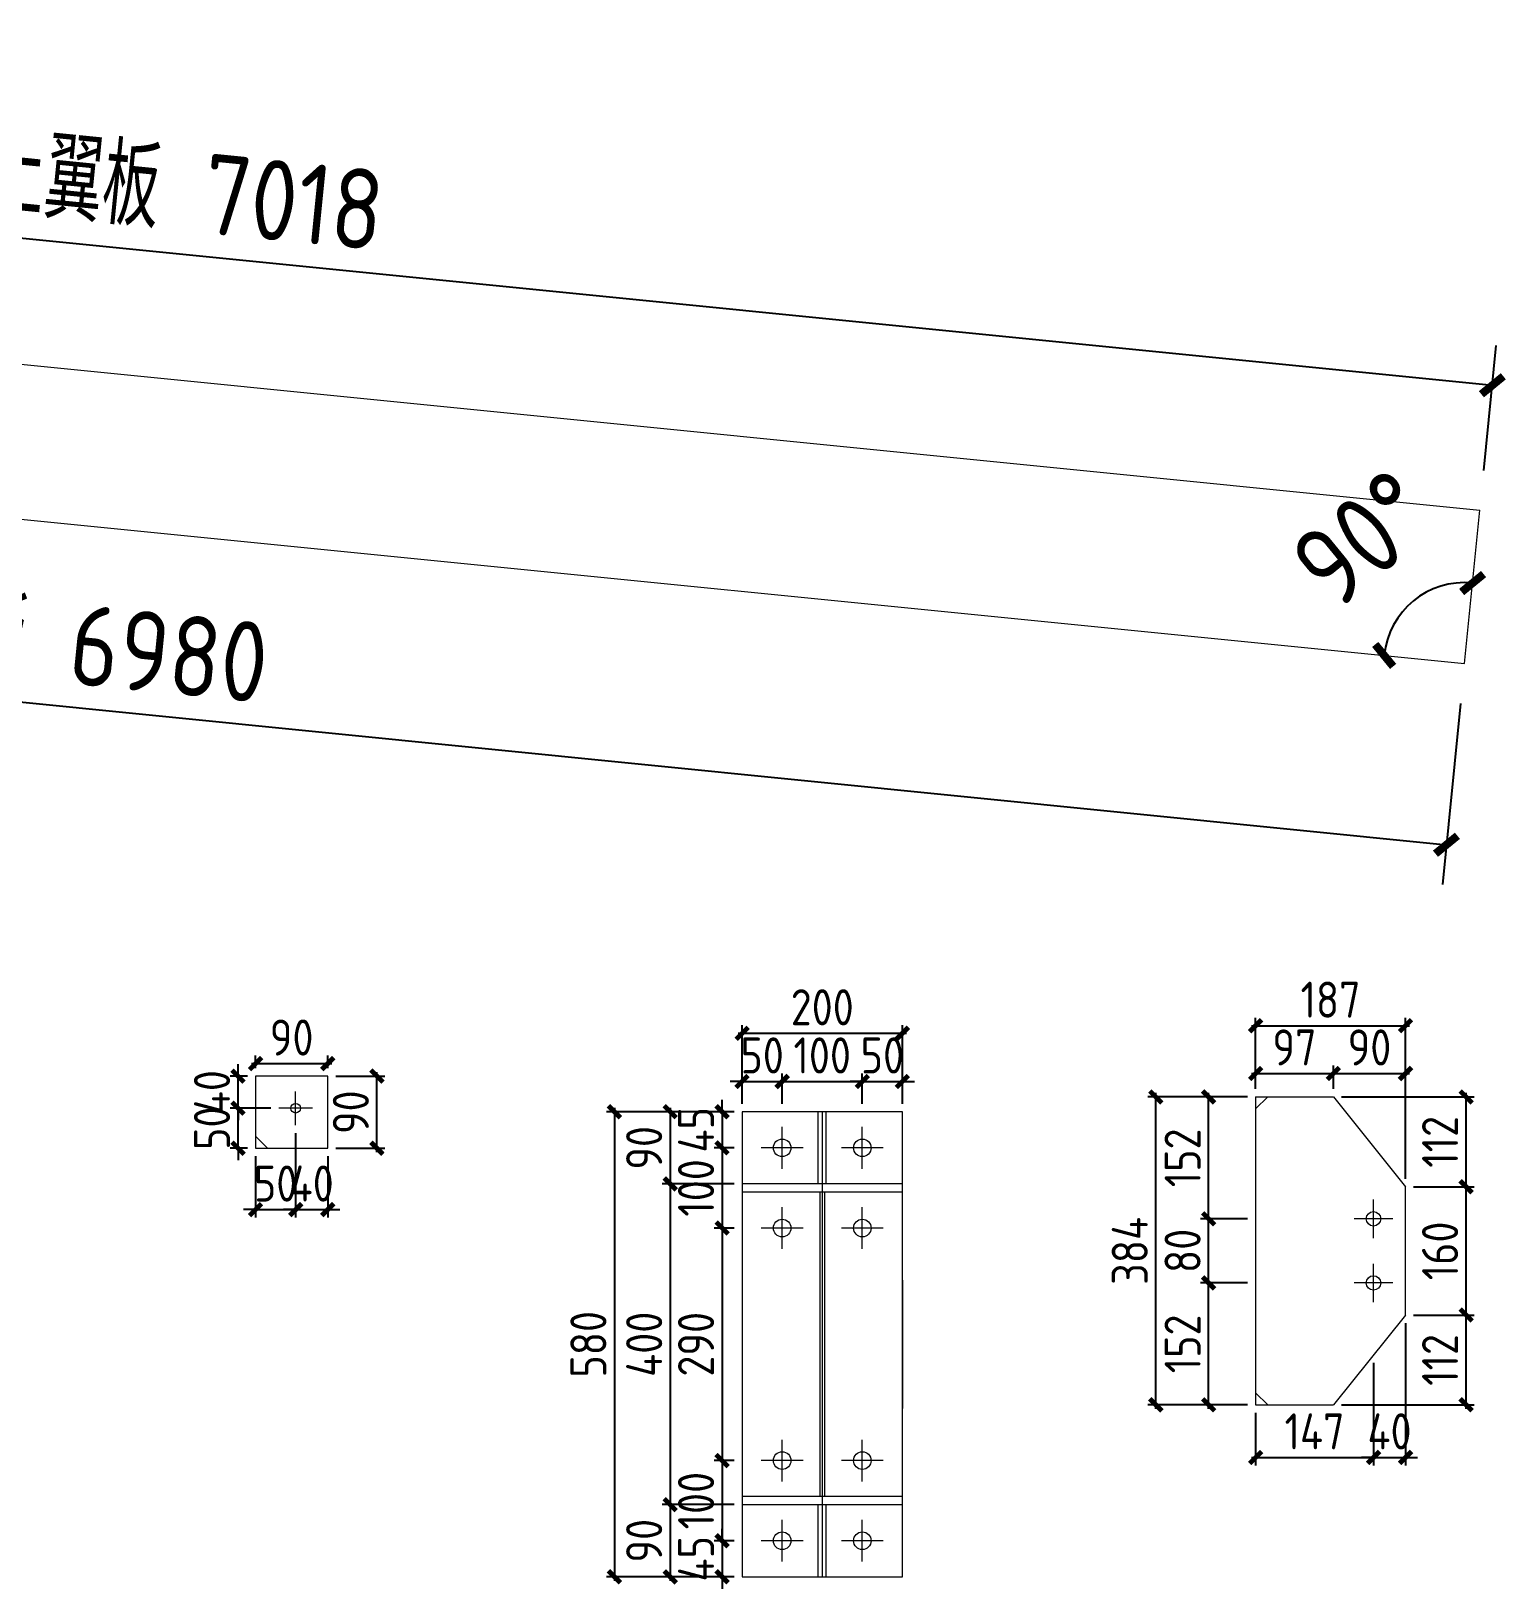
# Model space of a CAD drawing. Extents: x 485428 to 797698, y 56414 to 211814.
# Drawn here: x 723500 to 727180, y 146691 to 150577 of the extents above; entities that cross this region are included whole.
import ezdxf

# ---------------------------------------------------------------- set-up
doc = ezdxf.new("R2010")
doc.units = 0
doc.header["$LTSCALE"] = 1000
doc.header["$MEASUREMENT"] = 0
doc.styles.get("Standard").update_dxf_attribs({"font": 'gbenor.shx', "bigfont": 'gbcbig.shx'})
doc.dimstyles.get("Standard").update_dxf_attribs({"dimscale": 100, "dimtxt": 2, "dimasz": 0.4, "dimexe": 0.5, "dimexo": 1, "dimgap": 0.5, "dimtad": 1, "dimdec": 0, "dimzin": 0, "dimdsep": 46, "dimtxsty": 'Standard', "dimblk": 'ARCHTICK', "dimcen": 0.09, "dimadec": 0, "dimazin": 0, "dimtfac": 1, "dimtdec": 0, "dimtix": 1, "dimtmove": 2, "dimatfit": 3, "dimfxl": 1, "dimtolj": 1, "dimtzin": 0, "dimarcsym": 0})

# ---------------------------------------------------------------- blocks, each defined once
blk = doc.blocks.new('_ArchTick')
at = {"color": 0, "linetype": 'ByBlock', "const_width": 0.4}
blk.add_lwpolyline([(-0.5, -0.5), (0.5, 0.5)], dxfattribs=at)
blk = doc.blocks.new('*D1492')
at = {"color": 0, "lineweight": -2}
blk.add_arc((720093.6, 149697.9), 194.9, 354.2894, 84.2894, dxfattribs=at)
at = {"layer": 'Defpoints', "color": 0}
for p in [(720131.8, 150080), (720271.3, 149778), (720093.6, 149697.9), (720131.8, 149694), (727076.8, 148999.5)]:
    blk.add_point(p, dxfattribs=at)
at = {"color": 0, "lineweight": -2, "xscale": 50, "yscale": 50, "zscale": 50}
for p, rotation in [((720113, 149891.8), 174.2894068624919), ((720287.6, 149678.5), 264.2894068624994)]:
    blk.add_blockref('_ArchTick', p, dxfattribs=dict(at, rotation=rotation))
at = {"color": 0, "lineweight": 15, "insert": (720399.3, 149947.9), "char_height": 200, "attachment_point": 5, "rotation": 309.2894}
blk.add_mtext('\\A1;90°', dxfattribs=at)
blk = doc.blocks.new('*D1493')
at = {"color": 3, "lineweight": -2}
for p, q in [((720141.8, 150179.5), (720173, 150491.3)), ((720163, 150391.8), (727146.2, 149693.5)), ((727125, 149481.1), (727156.1, 149793))]:
    blk.add_line(p, q, dxfattribs=at)
at = {"layer": 'Defpoints', "color": 0}
for p in [(720131.8, 150080), (727146.2, 149693.5), (727115, 149381.6)]:
    blk.add_point(p, dxfattribs=at)
at = {"color": 3, "lineweight": -2, "xscale": 50, "yscale": 50, "zscale": 50}
for p, rotation in [((720163, 150391.8), 174.2894068625007), ((727146.2, 149693.5), 354.2894068625007)]:
    blk.add_blockref('_ArchTick', p, dxfattribs=dict(at, rotation=rotation))
at = {"color": 0, "lineweight": 15, "insert": (723670.2, 150198.5), "char_height": 200, "attachment_point": 5, "rotation": 354.2894}
blk.add_mtext('\\A1;腹板、上翼板 7018', dxfattribs=at)
blk = doc.blocks.new('*D1495')
at = {"color": 3, "lineweight": -2}
for p, q in [((720121.9, 149594.5), (720076.6, 149142.4)), ((720086.6, 149241.9), (727031.6, 148547.4)), ((727066.8, 148900), (727021.6, 148447.9))]:
    blk.add_line(p, q, dxfattribs=at)
at = {"layer": 'Defpoints', "color": 0}
for p in [(720131.8, 149694), (727076.8, 148999.5), (727031.6, 148547.4)]:
    blk.add_point(p, dxfattribs=at)
at = {"color": 3, "lineweight": -2, "xscale": 50, "yscale": 50, "zscale": 50}
for p, rotation in [((720086.6, 149241.9), 174.2894068624399), ((727031.6, 148547.4), 354.2894068624398)]:
    blk.add_blockref('_ArchTick', p, dxfattribs=dict(at, rotation=rotation))
at = {"color": 0, "lineweight": 15, "insert": (723574.7, 149050.5), "char_height": 200, "attachment_point": 5, "rotation": 354.2894}
blk.add_mtext('\\A1;下翼板 6980', dxfattribs=at)
blk = doc.blocks.new('*D1560')
at = {"color": 3, "lineweight": -2}
for p, q in [((724159.8, 147828.3), (724159.8, 147617.3)), ((724059.8, 147770.3), (724059.8, 147617.3)), ((724059.8, 147637.3), (724029.8, 147637.3)), ((724059.8, 147637.3), (724159.8, 147637.3)), ((724159.8, 147637.3), (724189.8, 147637.3))]:
    blk.add_line(p, q, dxfattribs=at)
at = {"layer": 'Defpoints', "color": 0}
for p in [(724159.8, 147848.3), (724059.8, 147790.3), (724159.8, 147637.3)]:
    blk.add_point(p, dxfattribs=at)
at = {"color": 3, "lineweight": -2, "xscale": 30, "yscale": 30, "zscale": 30}
blk.add_blockref('_ArchTick', (724059.8, 147637.3), dxfattribs=at)
at = {"color": 3, "lineweight": -2, "xscale": 30, "yscale": 30, "zscale": 30, "rotation": 180}
blk.add_blockref('_ArchTick', (724159.8, 147637.3), dxfattribs=at)
at = {"color": 0, "lineweight": 15, "insert": (724109.8, 147702.3), "char_height": 90, "attachment_point": 5}
blk.add_mtext('\\A1;50', dxfattribs=at)
blk = doc.blocks.new('*D1561')
at = {"color": 3, "lineweight": -2}
for p, q in [((724159.8, 147828.3), (724159.8, 147617.3)), ((724239.8, 147770.3), (724239.8, 147617.3)), ((724159.8, 147637.3), (724129.8, 147637.3)), ((724159.8, 147637.3), (724239.8, 147637.3)), ((724239.8, 147637.3), (724269.8, 147637.3))]:
    blk.add_line(p, q, dxfattribs=at)
at = {"layer": 'Defpoints', "color": 0}
for p in [(724159.8, 147848.3), (724239.8, 147790.3), (724239.8, 147637.3)]:
    blk.add_point(p, dxfattribs=at)
at = {"color": 3, "lineweight": -2, "xscale": 30, "yscale": 30, "zscale": 30}
blk.add_blockref('_ArchTick', (724159.8, 147637.3), dxfattribs=at)
at = {"color": 3, "lineweight": -2, "xscale": 30, "yscale": 30, "zscale": 30, "rotation": 180}
blk.add_blockref('_ArchTick', (724239.8, 147637.3), dxfattribs=at)
at = {"color": 0, "lineweight": 15, "insert": (724199.8, 147702.3), "char_height": 90, "attachment_point": 5}
blk.add_mtext('\\A1;40', dxfattribs=at)
blk = doc.blocks.new('*D1562')
at = {"color": 3, "lineweight": -2}
for p, q in [((724016, 147890.3), (724016, 147920.3)), ((724097.8, 147890.3), (723996, 147890.3)), ((724016, 147790.3), (724016, 147890.3)), ((724039.8, 147790.3), (723996, 147790.3)), ((724016, 147790.3), (724016, 147760.3))]:
    blk.add_line(p, q, dxfattribs=at)
at = {"layer": 'Defpoints', "color": 0}
for p in [(724016, 147890.3), (724117.8, 147890.3), (724059.8, 147790.3)]:
    blk.add_point(p, dxfattribs=at)
at = {"color": 3, "lineweight": -2, "xscale": 30, "yscale": 30, "zscale": 30}
for p, rotation in [((724016, 147890.3), 270), ((724016, 147790.3), 90)]:
    blk.add_blockref('_ArchTick', p, dxfattribs=dict(at, rotation=rotation))
at = {"color": 0, "lineweight": 15, "insert": (723951, 147840.3), "char_height": 90, "attachment_point": 5, "rotation": 90}
blk.add_mtext('\\A1;50', dxfattribs=at)
blk = doc.blocks.new('*D1563')
at = {"color": 3, "lineweight": -2}
for p, q in [((724016, 147970.3), (724016, 148000.3)), ((724039.8, 147970.3), (723996, 147970.3)), ((724016, 147890.3), (724016, 147970.3)), ((724097.8, 147890.3), (723996, 147890.3)), ((724016, 147890.3), (724016, 147860.3))]:
    blk.add_line(p, q, dxfattribs=at)
at = {"layer": 'Defpoints', "color": 0}
for p in [(724016, 147970.3), (724059.8, 147970.3), (724117.8, 147890.3)]:
    blk.add_point(p, dxfattribs=at)
at = {"color": 3, "lineweight": -2, "xscale": 30, "yscale": 30, "zscale": 30}
for p, rotation in [((724016, 147970.3), 270), ((724016, 147890.3), 90)]:
    blk.add_blockref('_ArchTick', p, dxfattribs=dict(at, rotation=rotation))
at = {"color": 0, "lineweight": 15, "insert": (723951, 147930.3), "char_height": 90, "attachment_point": 5, "rotation": 90}
blk.add_mtext('\\A1;40', dxfattribs=at)
blk = doc.blocks.new('*D1564')
at = {"color": 3, "lineweight": -2}
for p, q in [((724049.8, 148001.5), (724249.8, 148001.5)), ((724059.8, 147990.3), (724059.8, 148021.5)), ((724239.8, 147990.3), (724239.8, 148021.5))]:
    blk.add_line(p, q, dxfattribs=at)
at = {"layer": 'Defpoints', "color": 0}
for p in [(724239.8, 148001.5), (724059.8, 147970.3), (724239.8, 147970.3)]:
    blk.add_point(p, dxfattribs=at)
at = {"color": 3, "lineweight": -2, "xscale": 30, "yscale": 30, "zscale": 30, "rotation": 180}
blk.add_blockref('_ArchTick', (724059.8, 148001.5), dxfattribs=at)
at = {"color": 3, "lineweight": -2, "xscale": 30, "yscale": 30, "zscale": 30}
blk.add_blockref('_ArchTick', (724239.8, 148001.5), dxfattribs=at)
at = {"color": 0, "lineweight": 15, "insert": (724149.8, 148066.5), "char_height": 90, "attachment_point": 5}
blk.add_mtext('\\A1;90', dxfattribs=at)
blk = doc.blocks.new('*D1565')
at = {"color": 3, "lineweight": -2}
for p, q in [((724259.8, 147970.3), (724382.5, 147970.3)), ((724362.5, 147780.3), (724362.5, 147980.3)), ((724259.8, 147790.3), (724382.5, 147790.3))]:
    blk.add_line(p, q, dxfattribs=at)
at = {"layer": 'Defpoints', "color": 0}
for p in [(724239.8, 147970.3), (724362.5, 147970.3), (724239.8, 147790.3)]:
    blk.add_point(p, dxfattribs=at)
at = {"color": 3, "lineweight": -2, "xscale": 30, "yscale": 30, "zscale": 30}
for p, rotation in [((724362.5, 147970.3), 90), ((724362.5, 147790.3), 270)]:
    blk.add_blockref('_ArchTick', p, dxfattribs=dict(at, rotation=rotation))
at = {"color": 0, "lineweight": 15, "insert": (724297.5, 147880.3), "char_height": 90, "attachment_point": 5, "rotation": 90}
blk.add_mtext('\\A1;90', dxfattribs=at)
blk = doc.blocks.new('*D1572')
at = {"color": 3, "lineweight": -2}
for p, q in [((725273.9, 147956.9), (725243.9, 147956.9)), ((725273.9, 147901.4), (725273.9, 147976.9)), ((725273.9, 147956.9), (725373.9, 147956.9)), ((725373.9, 147901.4), (725373.9, 147976.9)), ((725373.9, 147956.9), (725403.9, 147956.9))]:
    blk.add_line(p, q, dxfattribs=at)
at = {"layer": 'Defpoints', "color": 0}
for p in [(725373.9, 147956.9), (725273.9, 147881.4), (725373.9, 147881.4)]:
    blk.add_point(p, dxfattribs=at)
at = {"color": 3, "lineweight": -2, "xscale": 30, "yscale": 30, "zscale": 30}
blk.add_blockref('_ArchTick', (725273.9, 147956.9), dxfattribs=at)
at = {"color": 3, "lineweight": -2, "xscale": 30, "yscale": 30, "zscale": 30, "rotation": 180}
blk.add_blockref('_ArchTick', (725373.9, 147956.9), dxfattribs=at)
at = {"color": 0, "lineweight": 15, "insert": (725323.9, 148021.9), "char_height": 90, "attachment_point": 5}
blk.add_mtext('\\A1;50', dxfattribs=at)
blk = doc.blocks.new('*D1566')
at = {"color": 3, "lineweight": -2}
for p, q in [((725363.9, 147956.9), (725583.9, 147956.9)), ((725373.9, 147901.4), (725373.9, 147976.9)), ((725573.9, 147901.4), (725573.9, 147976.9))]:
    blk.add_line(p, q, dxfattribs=at)
at = {"layer": 'Defpoints', "color": 0}
for p in [(725573.9, 147956.9), (725373.9, 147881.4), (725573.9, 147881.4)]:
    blk.add_point(p, dxfattribs=at)
at = {"color": 3, "lineweight": -2, "xscale": 30, "yscale": 30, "zscale": 30, "rotation": 180}
blk.add_blockref('_ArchTick', (725373.9, 147956.9), dxfattribs=at)
at = {"color": 3, "lineweight": -2, "xscale": 30, "yscale": 30, "zscale": 30}
blk.add_blockref('_ArchTick', (725573.9, 147956.9), dxfattribs=at)
at = {"color": 0, "lineweight": 15, "insert": (725473.9, 148021.9), "char_height": 90, "attachment_point": 5}
blk.add_mtext('\\A1;100', dxfattribs=at)
blk = doc.blocks.new('*D1573')
at = {"color": 3, "lineweight": -2}
for p, q in [((725573.9, 147956.9), (725543.9, 147956.9)), ((725573.9, 147901.4), (725573.9, 147976.9)), ((725573.9, 147956.9), (725673.9, 147956.9)), ((725673.9, 147901.4), (725673.9, 147976.9)), ((725673.9, 147956.9), (725703.9, 147956.9))]:
    blk.add_line(p, q, dxfattribs=at)
at = {"layer": 'Defpoints', "color": 0}
for p in [(725673.9, 147956.9), (725573.9, 147881.4), (725673.9, 147881.4)]:
    blk.add_point(p, dxfattribs=at)
at = {"color": 3, "lineweight": -2, "xscale": 30, "yscale": 30, "zscale": 30}
blk.add_blockref('_ArchTick', (725573.9, 147956.9), dxfattribs=at)
at = {"color": 3, "lineweight": -2, "xscale": 30, "yscale": 30, "zscale": 30, "rotation": 180}
blk.add_blockref('_ArchTick', (725673.9, 147956.9), dxfattribs=at)
at = {"color": 0, "lineweight": 15, "insert": (725623.9, 148021.9), "char_height": 90, "attachment_point": 5}
blk.add_mtext('\\A1;50', dxfattribs=at)
blk = doc.blocks.new('*D1567')
at = {"color": 3, "lineweight": -2}
for p, q in [((725253.9, 147881.4), (725204, 147881.4)), ((725224, 147881.4), (725224, 147911.4)), ((725224, 147881.4), (725224, 147791.4)), ((725253.9, 147791.4), (725204, 147791.4)), ((725224, 147791.4), (725224, 147761.4))]:
    blk.add_line(p, q, dxfattribs=at)
at = {"layer": 'Defpoints', "color": 0}
for p in [(725273.9, 147881.4), (725224, 147791.4), (725273.9, 147791.4)]:
    blk.add_point(p, dxfattribs=at)
at = {"color": 3, "lineweight": -2, "xscale": 30, "yscale": 30, "zscale": 30}
for p, rotation in [((725224, 147881.4), 270), ((725224, 147791.4), 90)]:
    blk.add_blockref('_ArchTick', p, dxfattribs=dict(at, rotation=rotation))
at = {"color": 0, "lineweight": 15, "insert": (725159, 147836.4), "char_height": 90, "attachment_point": 5, "rotation": 90}
blk.add_mtext('\\A1;45', dxfattribs=at)
blk = doc.blocks.new('*D1568')
at = {"color": 3, "lineweight": -2}
for p, q in [((725224, 147801.4), (725224, 147581.4)), ((725253.9, 147791.4), (725204, 147791.4)), ((725253.9, 147591.4), (725204, 147591.4))]:
    blk.add_line(p, q, dxfattribs=at)
at = {"layer": 'Defpoints', "color": 0}
for p in [(725273.9, 147791.4), (725224, 147591.4), (725273.9, 147591.4)]:
    blk.add_point(p, dxfattribs=at)
at = {"color": 3, "lineweight": -2, "xscale": 30, "yscale": 30, "zscale": 30}
for p, rotation in [((725224, 147791.4), 90), ((725224, 147591.4), 270)]:
    blk.add_blockref('_ArchTick', p, dxfattribs=dict(at, rotation=rotation))
at = {"color": 0, "lineweight": 15, "insert": (725159, 147691.4), "char_height": 90, "attachment_point": 5, "rotation": 90}
blk.add_mtext('\\A1;100', dxfattribs=at)
blk = doc.blocks.new('*D1569')
at = {"color": 3, "lineweight": -2}
for p, q in [((725253.9, 147591.4), (725204, 147591.4)), ((725224, 147601.4), (725224, 147001.4)), ((725253.9, 147011.4), (725204, 147011.4))]:
    blk.add_line(p, q, dxfattribs=at)
at = {"layer": 'Defpoints', "color": 0}
for p in [(725273.9, 147591.4), (725224, 147011.4), (725273.9, 147011.4)]:
    blk.add_point(p, dxfattribs=at)
at = {"color": 3, "lineweight": -2, "xscale": 30, "yscale": 30, "zscale": 30}
for p, rotation in [((725224, 147591.4), 90), ((725224, 147011.4), 270)]:
    blk.add_blockref('_ArchTick', p, dxfattribs=dict(at, rotation=rotation))
at = {"color": 0, "lineweight": 15, "insert": (725159, 147301.4), "char_height": 90, "attachment_point": 5, "rotation": 90}
blk.add_mtext('\\A1;290', dxfattribs=at)
blk = doc.blocks.new('*D1570')
at = {"color": 3, "lineweight": -2}
for p, q in [((725224, 147021.4), (725224, 146801.4)), ((725253.9, 147011.4), (725204, 147011.4)), ((725253.9, 146811.4), (725204, 146811.4))]:
    blk.add_line(p, q, dxfattribs=at)
at = {"layer": 'Defpoints', "color": 0}
for p in [(725273.9, 147011.4), (725224, 146811.4), (725273.9, 146811.4)]:
    blk.add_point(p, dxfattribs=at)
at = {"color": 3, "lineweight": -2, "xscale": 30, "yscale": 30, "zscale": 30}
for p, rotation in [((725224, 147011.4), 90), ((725224, 146811.4), 270)]:
    blk.add_blockref('_ArchTick', p, dxfattribs=dict(at, rotation=rotation))
at = {"color": 0, "lineweight": 15, "insert": (725159, 146911.4), "char_height": 90, "attachment_point": 5, "rotation": 90}
blk.add_mtext('\\A1;100', dxfattribs=at)
blk = doc.blocks.new('*D1571')
at = {"color": 3, "lineweight": -2}
for p, q in [((725224, 146811.4), (725224, 146841.4)), ((725253.9, 146811.4), (725204, 146811.4)), ((725224, 146811.4), (725224, 146721.4)), ((725253.9, 146721.4), (725204, 146721.4)), ((725224, 146721.4), (725224, 146691.4))]:
    blk.add_line(p, q, dxfattribs=at)
at = {"layer": 'Defpoints', "color": 0}
for p in [(725273.9, 146811.4), (725224, 146721.4), (725273.9, 146721.4)]:
    blk.add_point(p, dxfattribs=at)
at = {"color": 3, "lineweight": -2, "xscale": 30, "yscale": 30, "zscale": 30}
for p, rotation in [((725224, 146811.4), 270), ((725224, 146721.4), 90)]:
    blk.add_blockref('_ArchTick', p, dxfattribs=dict(at, rotation=rotation))
at = {"color": 0, "lineweight": 15, "insert": (725159, 146766.4), "char_height": 90, "attachment_point": 5, "rotation": 90}
blk.add_mtext('\\A1;45', dxfattribs=at)
blk = doc.blocks.new('*D1574')
at = {"color": 3, "lineweight": -2}
for p, q in [((725253.9, 147881.4), (725074.5, 147881.4)), ((725094.5, 147891.4), (725094.5, 147691.4)), ((725253.9, 147701.4), (725074.5, 147701.4))]:
    blk.add_line(p, q, dxfattribs=at)
at = {"layer": 'Defpoints', "color": 0}
for p in [(725273.9, 147881.4), (725094.5, 147701.4), (725273.9, 147701.4)]:
    blk.add_point(p, dxfattribs=at)
at = {"color": 3, "lineweight": -2, "xscale": 30, "yscale": 30, "zscale": 30}
for p, rotation in [((725094.5, 147881.4), 90), ((725094.5, 147701.4), 270)]:
    blk.add_blockref('_ArchTick', p, dxfattribs=dict(at, rotation=rotation))
at = {"color": 0, "lineweight": 15, "insert": (725029.5, 147791.4), "char_height": 90, "attachment_point": 5, "rotation": 90}
blk.add_mtext('\\A1;90', dxfattribs=at)
blk = doc.blocks.new('*D1575')
at = {"color": 3, "lineweight": -2}
for p, q in [((725253.9, 147701.4), (725074.5, 147701.4)), ((725094.5, 147711.4), (725094.5, 146891.4)), ((725253.9, 146901.4), (725074.5, 146901.4))]:
    blk.add_line(p, q, dxfattribs=at)
at = {"layer": 'Defpoints', "color": 0}
for p in [(725273.9, 147701.4), (725094.5, 146901.4), (725273.9, 146901.4)]:
    blk.add_point(p, dxfattribs=at)
at = {"color": 3, "lineweight": -2, "xscale": 30, "yscale": 30, "zscale": 30}
for p, rotation in [((725094.5, 147701.4), 90), ((725094.5, 146901.4), 270)]:
    blk.add_blockref('_ArchTick', p, dxfattribs=dict(at, rotation=rotation))
at = {"color": 0, "lineweight": 15, "insert": (725029.5, 147301.4), "char_height": 90, "attachment_point": 5, "rotation": 90}
blk.add_mtext('\\A1;400', dxfattribs=at)
blk = doc.blocks.new('*D1576')
at = {"color": 3, "lineweight": -2}
for p, q in [((725094.5, 146911.4), (725094.5, 146711.4)), ((725253.9, 146901.4), (725074.5, 146901.4)), ((725253.9, 146721.4), (725074.5, 146721.4))]:
    blk.add_line(p, q, dxfattribs=at)
at = {"layer": 'Defpoints', "color": 0}
for p in [(725273.9, 146901.4), (725094.5, 146721.4), (725273.9, 146721.4)]:
    blk.add_point(p, dxfattribs=at)
at = {"color": 3, "lineweight": -2, "xscale": 30, "yscale": 30, "zscale": 30}
for p, rotation in [((725094.5, 146901.4), 90), ((725094.5, 146721.4), 270)]:
    blk.add_blockref('_ArchTick', p, dxfattribs=dict(at, rotation=rotation))
at = {"color": 0, "lineweight": 15, "insert": (725029.5, 146811.4), "char_height": 90, "attachment_point": 5, "rotation": 90}
blk.add_mtext('\\A1;90', dxfattribs=at)
blk = doc.blocks.new('*D1577')
at = {"color": 3, "lineweight": -2}
for p, q in [((725253.9, 147881.4), (724935.3, 147881.4)), ((724955.3, 147891.4), (724955.3, 146711.4)), ((725253.9, 146721.4), (724935.3, 146721.4))]:
    blk.add_line(p, q, dxfattribs=at)
at = {"layer": 'Defpoints', "color": 0}
for p in [(725273.9, 147881.4), (724955.3, 146721.4), (725273.9, 146721.4)]:
    blk.add_point(p, dxfattribs=at)
at = {"color": 3, "lineweight": -2, "xscale": 30, "yscale": 30, "zscale": 30}
for p, rotation in [((724955.3, 147881.4), 90), ((724955.3, 146721.4), 270)]:
    blk.add_blockref('_ArchTick', p, dxfattribs=dict(at, rotation=rotation))
at = {"color": 0, "lineweight": 15, "insert": (724890.3, 147301.4), "char_height": 90, "attachment_point": 5, "rotation": 90}
blk.add_mtext('\\A1;580', dxfattribs=at)
blk = doc.blocks.new('*D1578')
at = {"color": 3, "lineweight": -2}
for p, q in [((725683.9, 148077), (725263.9, 148077)), ((725273.9, 147901.4), (725273.9, 148097)), ((725673.9, 147901.4), (725673.9, 148097))]:
    blk.add_line(p, q, dxfattribs=at)
at = {"layer": 'Defpoints', "color": 0}
for p in [(725273.9, 148077), (725273.9, 147881.4), (725673.9, 147881.4)]:
    blk.add_point(p, dxfattribs=at)
at = {"color": 3, "lineweight": -2, "xscale": 30, "yscale": 30, "zscale": 30, "rotation": 180}
blk.add_blockref('_ArchTick', (725273.9, 148077), dxfattribs=at)
at = {"color": 3, "lineweight": -2, "xscale": 30, "yscale": 30, "zscale": 30}
blk.add_blockref('_ArchTick', (725673.9, 148077), dxfattribs=at)
at = {"color": 0, "lineweight": 15, "insert": (725473.9, 148142), "char_height": 90, "attachment_point": 5}
blk.add_mtext('\\A1;200', dxfattribs=at)
blk = doc.blocks.new('*D1582')
at = {"color": 3, "lineweight": -2}
for p, q in [((726535.5, 147454.4), (726418.2, 147454.4)), ((726438.2, 147140.4), (726438.2, 147464.4)), ((726535.5, 147150.4), (726418.2, 147150.4))]:
    blk.add_line(p, q, dxfattribs=at)
at = {"layer": 'Defpoints', "color": 0}
for p in [(726438.2, 147454.4), (726555.5, 147454.4), (726555.5, 147150.4)]:
    blk.add_point(p, dxfattribs=at)
at = {"color": 3, "lineweight": -2, "xscale": 30, "yscale": 30, "zscale": 30}
for p, rotation in [((726438.2, 147454.4), 90), ((726438.2, 147150.4), 270)]:
    blk.add_blockref('_ArchTick', p, dxfattribs=dict(at, rotation=rotation))
at = {"color": 0, "lineweight": 15, "insert": (726373.2, 147302.4), "char_height": 90, "attachment_point": 5, "rotation": 90}
blk.add_mtext('\\A1;152', dxfattribs=at)
blk = doc.blocks.new('*D1579')
at = {"color": 3, "lineweight": -2}
for p, q in [((726535.5, 147614.4), (726418.2, 147614.4)), ((726438.2, 147444.4), (726438.2, 147624.4)), ((726535.5, 147454.4), (726418.2, 147454.4))]:
    blk.add_line(p, q, dxfattribs=at)
at = {"layer": 'Defpoints', "color": 0}
for p in [(726438.2, 147614.4), (726555.5, 147614.4), (726555.5, 147454.4)]:
    blk.add_point(p, dxfattribs=at)
at = {"color": 3, "lineweight": -2, "xscale": 30, "yscale": 30, "zscale": 30}
for p, rotation in [((726438.2, 147614.4), 90), ((726438.2, 147454.4), 270)]:
    blk.add_blockref('_ArchTick', p, dxfattribs=dict(at, rotation=rotation))
at = {"color": 0, "lineweight": 15, "insert": (726373.2, 147534.4), "char_height": 90, "attachment_point": 5, "rotation": 90}
blk.add_mtext('\\A1;80', dxfattribs=at)
blk = doc.blocks.new('*D1583')
at = {"color": 3, "lineweight": -2}
for p, q in [((726535.5, 147918.4), (726418.2, 147918.4)), ((726438.2, 147604.4), (726438.2, 147928.4)), ((726535.5, 147614.4), (726418.2, 147614.4))]:
    blk.add_line(p, q, dxfattribs=at)
at = {"layer": 'Defpoints', "color": 0}
for p in [(726438.2, 147918.4), (726555.5, 147918.4), (726555.5, 147614.4)]:
    blk.add_point(p, dxfattribs=at)
at = {"color": 3, "lineweight": -2, "xscale": 30, "yscale": 30, "zscale": 30}
for p, rotation in [((726438.2, 147918.4), 90), ((726438.2, 147614.4), 270)]:
    blk.add_blockref('_ArchTick', p, dxfattribs=dict(at, rotation=rotation))
at = {"color": 0, "lineweight": 15, "insert": (726373.2, 147766.4), "char_height": 90, "attachment_point": 5, "rotation": 90}
blk.add_mtext('\\A1;152', dxfattribs=at)
blk = doc.blocks.new('*D1584')
at = {"color": 3, "lineweight": -2}
for p, q in [((726555.5, 147938.4), (726555.5, 147996.8)), ((726749.5, 147938.4), (726749.5, 147996.8)), ((726545.5, 147976.8), (726759.5, 147976.8))]:
    blk.add_line(p, q, dxfattribs=at)
at = {"layer": 'Defpoints', "color": 0}
for p in [(726749.5, 147976.8), (726555.5, 147918.4), (726749.5, 147918.4)]:
    blk.add_point(p, dxfattribs=at)
at = {"color": 3, "lineweight": -2, "xscale": 30, "yscale": 30, "zscale": 30, "rotation": 180}
blk.add_blockref('_ArchTick', (726555.5, 147976.8), dxfattribs=at)
at = {"color": 3, "lineweight": -2, "xscale": 30, "yscale": 30, "zscale": 30}
blk.add_blockref('_ArchTick', (726749.5, 147976.8), dxfattribs=at)
at = {"color": 0, "lineweight": 15, "insert": (726652.5, 148041.8), "char_height": 90, "attachment_point": 5}
blk.add_mtext('\\A1;97', dxfattribs=at)
blk = doc.blocks.new('*D1585')
at = {"color": 3, "lineweight": -2}
for p, q in [((726749.5, 147938.4), (726749.5, 147996.8)), ((726929.5, 147714.4), (726929.5, 147996.8)), ((726739.5, 147976.8), (726939.5, 147976.8))]:
    blk.add_line(p, q, dxfattribs=at)
at = {"layer": 'Defpoints', "color": 0}
for p in [(726929.5, 147976.8), (726749.5, 147918.4), (726929.5, 147694.4)]:
    blk.add_point(p, dxfattribs=at)
at = {"color": 3, "lineweight": -2, "xscale": 30, "yscale": 30, "zscale": 30, "rotation": 180}
blk.add_blockref('_ArchTick', (726749.5, 147976.8), dxfattribs=at)
at = {"color": 3, "lineweight": -2, "xscale": 30, "yscale": 30, "zscale": 30}
blk.add_blockref('_ArchTick', (726929.5, 147976.8), dxfattribs=at)
at = {"color": 0, "lineweight": 15, "insert": (726839.5, 148041.8), "char_height": 90, "attachment_point": 5}
blk.add_mtext('\\A1;90', dxfattribs=at)
blk = doc.blocks.new('*D1580')
at = {"color": 3, "lineweight": -2}
for p, q in [((726849.6, 147255), (726849.6, 146999.2)), ((726555.5, 147130.4), (726555.5, 146999.2)), ((726545.5, 147019.2), (726859.6, 147019.2))]:
    blk.add_line(p, q, dxfattribs=at)
at = {"layer": 'Defpoints', "color": 0}
for p in [(726849.6, 147275), (726555.5, 147150.4), (726849.6, 147019.2)]:
    blk.add_point(p, dxfattribs=at)
at = {"color": 3, "lineweight": -2, "xscale": 30, "yscale": 30, "zscale": 30, "rotation": 180}
blk.add_blockref('_ArchTick', (726555.5, 147019.2), dxfattribs=at)
at = {"color": 3, "lineweight": -2, "xscale": 30, "yscale": 30, "zscale": 30}
blk.add_blockref('_ArchTick', (726849.6, 147019.2), dxfattribs=at)
at = {"color": 0, "lineweight": 15, "insert": (726702.5, 147084.2), "char_height": 90, "attachment_point": 5}
blk.add_mtext('\\A1;147', dxfattribs=at)
blk = doc.blocks.new('*D1586')
at = {"color": 3, "lineweight": -2}
for p, q in [((726929.5, 147354.4), (726929.5, 146999.2)), ((726849.6, 147255), (726849.6, 146999.2)), ((726849.6, 147019.2), (726819.6, 147019.2)), ((726849.6, 147019.2), (726929.5, 147019.2)), ((726929.5, 147019.2), (726959.5, 147019.2))]:
    blk.add_line(p, q, dxfattribs=at)
at = {"layer": 'Defpoints', "color": 0}
for p in [(726929.5, 147374.4), (726849.6, 147275), (726929.5, 147019.2)]:
    blk.add_point(p, dxfattribs=at)
at = {"color": 3, "lineweight": -2, "xscale": 30, "yscale": 30, "zscale": 30}
blk.add_blockref('_ArchTick', (726849.6, 147019.2), dxfattribs=at)
at = {"color": 3, "lineweight": -2, "xscale": 30, "yscale": 30, "zscale": 30, "rotation": 180}
blk.add_blockref('_ArchTick', (726929.5, 147019.2), dxfattribs=at)
at = {"color": 0, "lineweight": 15, "insert": (726889.5, 147084.2), "char_height": 90, "attachment_point": 5}
blk.add_mtext('\\A1;40', dxfattribs=at)
blk = doc.blocks.new('*D1587')
at = {"color": 3, "lineweight": -2}
for p, q in [((726555.5, 147938.4), (726555.5, 148116)), ((726929.5, 147714.4), (726929.5, 148116)), ((726545.5, 148096), (726939.5, 148096))]:
    blk.add_line(p, q, dxfattribs=at)
at = {"layer": 'Defpoints', "color": 0}
for p in [(726929.5, 148096), (726555.5, 147918.4), (726929.5, 147694.4)]:
    blk.add_point(p, dxfattribs=at)
at = {"color": 3, "lineweight": -2, "xscale": 30, "yscale": 30, "zscale": 30, "rotation": 180}
blk.add_blockref('_ArchTick', (726555.5, 148096), dxfattribs=at)
at = {"color": 3, "lineweight": -2, "xscale": 30, "yscale": 30, "zscale": 30}
blk.add_blockref('_ArchTick', (726929.5, 148096), dxfattribs=at)
at = {"color": 0, "lineweight": 15, "insert": (726742.5, 148161), "char_height": 90, "attachment_point": 5}
blk.add_mtext('\\A1;187', dxfattribs=at)
blk = doc.blocks.new('*D1588')
at = {"color": 3, "lineweight": -2}
for p, q in [((726535.5, 147918.4), (726286.4, 147918.4)), ((726306.4, 147140.4), (726306.4, 147928.4)), ((726535.5, 147150.4), (726286.4, 147150.4))]:
    blk.add_line(p, q, dxfattribs=at)
at = {"layer": 'Defpoints', "color": 0}
for p in [(726306.4, 147918.4), (726555.5, 147918.4), (726555.5, 147150.4)]:
    blk.add_point(p, dxfattribs=at)
at = {"color": 3, "lineweight": -2, "xscale": 30, "yscale": 30, "zscale": 30}
for p, rotation in [((726306.4, 147918.4), 90), ((726306.4, 147150.4), 270)]:
    blk.add_blockref('_ArchTick', p, dxfattribs=dict(at, rotation=rotation))
at = {"color": 0, "lineweight": 15, "insert": (726241.4, 147534.4), "char_height": 90, "attachment_point": 5, "rotation": 90}
blk.add_mtext('\\A1;384', dxfattribs=at)
blk = doc.blocks.new('*D1589')
at = {"color": 3, "lineweight": -2}
for p, q in [((726949.5, 147374.4), (727100.7, 147374.4)), ((727080.7, 147140.4), (727080.7, 147384.4)), ((726769.5, 147150.4), (727100.7, 147150.4))]:
    blk.add_line(p, q, dxfattribs=at)
at = {"layer": 'Defpoints', "color": 0}
for p in [(726929.5, 147374.4), (727080.7, 147374.4), (726749.5, 147150.4)]:
    blk.add_point(p, dxfattribs=at)
at = {"color": 3, "lineweight": -2, "xscale": 30, "yscale": 30, "zscale": 30}
for p, rotation in [((727080.7, 147374.4), 90), ((727080.7, 147150.4), 270)]:
    blk.add_blockref('_ArchTick', p, dxfattribs=dict(at, rotation=rotation))
at = {"color": 0, "lineweight": 15, "insert": (727015.7, 147262.4), "char_height": 90, "attachment_point": 5, "rotation": 90}
blk.add_mtext('\\A1;112', dxfattribs=at)
blk = doc.blocks.new('*D1590')
at = {"color": 3, "lineweight": -2}
for p, q in [((726949.5, 147694.4), (727100.7, 147694.4)), ((727080.7, 147364.4), (727080.7, 147704.4)), ((726949.5, 147374.4), (727100.7, 147374.4))]:
    blk.add_line(p, q, dxfattribs=at)
at = {"layer": 'Defpoints', "color": 0}
for p in [(726929.5, 147694.4), (727080.7, 147694.4), (726929.5, 147374.4)]:
    blk.add_point(p, dxfattribs=at)
at = {"color": 3, "lineweight": -2, "xscale": 30, "yscale": 30, "zscale": 30}
for p, rotation in [((727080.7, 147694.4), 90), ((727080.7, 147374.4), 270)]:
    blk.add_blockref('_ArchTick', p, dxfattribs=dict(at, rotation=rotation))
at = {"color": 0, "lineweight": 15, "insert": (727015.7, 147534.4), "char_height": 90, "attachment_point": 5, "rotation": 90}
blk.add_mtext('\\A1;160', dxfattribs=at)
blk = doc.blocks.new('*D1581')
at = {"color": 3, "lineweight": -2}
for p, q in [((726769.5, 147918.4), (727100.7, 147918.4)), ((727080.7, 147684.4), (727080.7, 147928.4)), ((726949.5, 147694.4), (727100.7, 147694.4))]:
    blk.add_line(p, q, dxfattribs=at)
at = {"layer": 'Defpoints', "color": 0}
for p in [(726749.5, 147918.4), (727080.7, 147918.4), (726929.5, 147694.4)]:
    blk.add_point(p, dxfattribs=at)
at = {"color": 3, "lineweight": -2, "xscale": 30, "yscale": 30, "zscale": 30}
for p, rotation in [((727080.7, 147918.4), 90), ((727080.7, 147694.4), 270)]:
    blk.add_blockref('_ArchTick', p, dxfattribs=dict(at, rotation=rotation))
at = {"color": 0, "lineweight": 15, "insert": (727015.7, 147806.4), "char_height": 90, "attachment_point": 5, "rotation": 90}
blk.add_mtext('\\A1;112', dxfattribs=at)
blk = doc.blocks.new('*D3259')
at = {"color": 0, "lineweight": -2}
blk.add_arc((727076.8, 148999.5), 201.6, 84.2894, 174.2894, dxfattribs=at)
at = {"layer": 'Defpoints', "color": 0}
for p in [(720131.8, 149694), (727115, 149381.6), (726993.9, 149183.3), (727076.8, 148999.5), (727076.8, 148999.5)]:
    blk.add_point(p, dxfattribs=at)
at = {"color": 0, "lineweight": -2, "xscale": 50, "yscale": 50, "zscale": 50}
for p, rotation in [((727096.9, 149200.2), 354.2894068624969), ((726876.2, 149019.6), 264.2894068624989)]:
    blk.add_blockref('_ArchTick', p, dxfattribs=dict(at, rotation=rotation))
at = {"color": 0, "lineweight": 15, "insert": (726822.5, 149310.4), "char_height": 200, "attachment_point": 5, "rotation": 39.2894}
blk.add_mtext('\\A1;90°', dxfattribs=at)

msp = doc.modelspace()

# ---------------------------------------------------------------- linework, layer by layer
at = {"lineweight": 15}
for p, q in [((720131.8, 150080), (727115, 149381.6)), ((720131.8, 149694), (727076.8, 148999.5)), ((727076.8, 148999.5), (727115, 149381.6)), ((724059.8, 147970.3), (724059.8, 147790.3)), ((724239.8, 147970.3), (724059.8, 147970.3)), ((724239.8, 147790.3), (724239.8, 147970.3)), ((724159.8, 147848.3), (724159.8, 147932.3)), ((726555.5, 147918.4), (726555.5, 147150.4)), ((726555.5, 147918.4), (726749.5, 147918.4)), ((726585.5, 147918.4), (726555.5, 147888.4)), ((726749.5, 147918.4), (726929.5, 147694.4)), ((724201.8, 147890.3), (724117.8, 147890.3)), ((725273.9, 147881.4), (725273.9, 146721.4)), ((725673.9, 147881.4), (725273.9, 147881.4)), ((725673.9, 146721.4), (725673.9, 147881.4)), ((725373.9, 147739.4), (725373.9, 147843.4)), ((725573.9, 147739.4), (725573.9, 147843.4)), ((724059.8, 147820.3), (724089.8, 147790.3)), ((724059.8, 147790.3), (724239.8, 147790.3)), ((725425.9, 147791.4), (725321.9, 147791.4)), ((725625.9, 147791.4), (725521.9, 147791.4)), ((726929.5, 147374.4), (726929.5, 147694.4)), ((725373.9, 147539.4), (725373.9, 147643.4)), ((725573.9, 147539.4), (725573.9, 147643.4)), ((726849.5, 147566.4), (726849.5, 147662.4)), ((726897.5, 147614.4), (726801.5, 147614.4)), ((725425.9, 147591.4), (725321.9, 147591.4)), ((725625.9, 147591.4), (725521.9, 147591.4)), ((726849.5, 147406.4), (726849.5, 147502.4)), ((725673.9, 147461.4), (725673.9, 147141.4)), ((726897.5, 147454.4), (726801.5, 147454.4)), ((726929.5, 147374.4), (726749.5, 147150.4)), ((726555.5, 147180.4), (726585.5, 147150.4)), ((726555.5, 147150.4), (726749.5, 147150.4)), ((725373.9, 146959.4), (725373.9, 147063.4)), ((725573.9, 146959.4), (725573.9, 147063.4)), ((725425.9, 147011.4), (725321.9, 147011.4)), ((725625.9, 147011.4), (725521.9, 147011.4)), ((725373.9, 146759.4), (725373.9, 146863.4)), ((725573.9, 146759.4), (725573.9, 146863.4)), ((725425.9, 146811.4), (725321.9, 146811.4)), ((725625.9, 146811.4), (725521.9, 146811.4)), ((725273.9, 146721.4), (725673.9, 146721.4))]:
    msp.add_line(p, q, dxfattribs=at)
at = {"color": 2, "lineweight": 15}
for p, q in [((725463.9, 147701.4), (725463.9, 147881.4)), ((725483.9, 147701.4), (725483.9, 147881.4)), ((725463.9, 146721.4), (725463.9, 146901.4)), ((725483.9, 146721.4), (725483.9, 146901.4))]:
    msp.add_line(p, q, dxfattribs=at)
at = {"color": 1, "lineweight": 15}
msp.add_line((725473.9, 147881.4), (725473.9, 146721.4), dxfattribs=at)
at = {"color": 4, "lineweight": 15}
for p, q in [((725473.9, 147701.4), (725273.9, 147701.4)), ((725273.9, 147701.4), (725273.9, 147681.4)), ((725273.9, 147681.4), (725673.9, 147681.4)), ((725467.9, 147681.4), (725467.9, 146921.4)), ((725673.9, 147701.4), (725473.9, 147701.4)), ((725479.9, 147681.4), (725479.9, 146921.4)), ((725673.9, 147681.4), (725673.9, 147701.4)), ((725673.9, 146921.4), (725273.9, 146921.4)), ((725273.9, 146921.4), (725273.9, 146901.4)), ((725673.9, 146901.4), (725673.9, 146921.4)), ((725273.9, 146901.4), (725473.9, 146901.4)), ((725473.9, 146901.4), (725673.9, 146901.4))]:
    msp.add_line(p, q, dxfattribs=at)
at = {"lineweight": 15}
for centre, radius in [((724159.8, 147890.3), 12), ((725373.9, 147791.4), 22), ((725573.9, 147791.4), 22), ((725373.9, 147591.4), 22), ((725573.9, 147591.4), 22), ((726849.5, 147614.4), 18), ((726849.5, 147454.4), 18), ((725373.9, 147011.4), 22), ((725573.9, 147011.4), 22), ((725373.9, 146811.4), 22), ((725573.9, 146811.4), 22)]:
    msp.add_circle(centre, radius, dxfattribs=at)

# ---------------------------------------------------------------- dimensions: what is measured, and where the dimension line sits
dim = msp.add_aligned_dim(p1=(720131.8, 150080), p2=(727115, 149381.6), distance=313.4, text='腹板、上翼板 7018', dimstyle='Standard', override={"dimtxt": 2, "dimasz": 0.5, "dimexe": 1, "dimexo": 1, "dimclrd": 3, "dimclre": 3}, dxfattribs=at)
dim.commit()
dim.dimension.update_dxf_attribs({"geometry": '*D1493', "text_midpoint": (723670.2, 150198.5)})
at = {"color": 1, "lineweight": 15}
for base, line2, picture, middle in [((720271.3, 149778), ((720131.8, 150080), (720093.6, 149697.9)), '*D1492', (720399.3, 149947.9)), ((726993.9, 149183.3), ((727076.8, 148999.5), (727115, 149381.6)), '*D3259', (726822.5, 149310.4))]:
    dim = msp.add_angular_dim_2l(base=base, line1=((720131.8, 149694), (727076.8, 148999.5)), line2=line2, dimstyle='Standard', override={"dimtxt": 2, "dimasz": 0.5, "dimgap": 1}, dxfattribs=at)
    dim.commit()
    dim.dimension.update_dxf_attribs({"geometry": picture, "text_midpoint": middle})
at = {"lineweight": 15}
dim = msp.add_linear_dim(base=(727031.6, 148547.4), p1=(720131.8, 149694), p2=(727076.8, 148999.5), angle=174.2894, text='下翼板 6980', dimstyle='Standard', override={"dimtxt": 2, "dimasz": 0.5, "dimexe": 1, "dimexo": 1, "dimclrd": 3, "dimclre": 3}, dxfattribs=at)
dim.commit()
dim.dimension.update_dxf_attribs({"geometry": '*D1495', "text_midpoint": (723574.7, 149050.5)})
for p1, p2, distance, picture, middle in [((725673.9, 147881.4), (725273.9, 147881.4), -195.6, '*D1578', (725473.9, 148142)), ((724059.8, 147970.3), (724239.8, 147970.3), 31.2, '*D1564', (724149.8, 148066.5)), ((724239.8, 147790.3), (724239.8, 147970.3), -122.6, '*D1565', (724297.5, 147880.3)), ((726555.5, 147150.4), (726555.5, 147918.4), 249.1, '*D1588', (726241.4, 147534.4)), ((725273.9, 147881.4), (725273.9, 146721.4), -318.6, '*D1577', (724890.3, 147301.4))]:
    dim = msp.add_aligned_dim(p1=p1, p2=p2, distance=distance, dimstyle='Standard', override={"dimtxt": 0.9, "dimasz": 0.3, "dimexe": 0.2, "dimexo": 0.2, "dimgap": 0.2, "dimlfac": 0.5, "dimdle": 0.1, "dimclrd": 3, "dimclre": 3}, dxfattribs=at)
    dim.commit()
    dim.dimension.update_dxf_attribs({"geometry": picture, "text_midpoint": middle})
for base, p1, p2, picture, middle in [((726929.5, 148096), (726555.5, 147918.4), (726929.5, 147694.4), '*D1587', (726742.5, 148161)), ((725373.9, 147956.9), (725273.9, 147881.4), (725373.9, 147881.4), '*D1572', (725323.9, 148021.9)), ((725573.9, 147956.9), (725373.9, 147881.4), (725573.9, 147881.4), '*D1566', (725473.9, 148021.9)), ((725673.9, 147956.9), (725573.9, 147881.4), (725673.9, 147881.4), '*D1573', (725623.9, 148021.9)), ((726749.5, 147976.8), (726555.5, 147918.4), (726749.5, 147918.4), '*D1584', (726652.5, 148041.8)), ((726929.5, 147976.8), (726749.5, 147918.4), (726929.5, 147694.4), '*D1585', (726839.5, 148041.8)), ((724159.8, 147637.3), (724059.8, 147790.3), (724159.8, 147848.3), '*D1560', (724109.8, 147702.3)), ((724239.8, 147637.3), (724159.8, 147848.3), (724239.8, 147790.3), '*D1561', (724199.8, 147702.3)), ((726929.5, 147019.2), (726849.6, 147275), (726929.5, 147374.4), '*D1586', (726889.5, 147084.2)), ((726849.6, 147019.2), (726555.5, 147150.4), (726849.6, 147275), '*D1580', (726702.5, 147084.2))]:
    dim = msp.add_linear_dim(base=base, p1=p1, p2=p2, dimstyle='Standard', override={"dimtxt": 0.9, "dimasz": 0.3, "dimexe": 0.2, "dimexo": 0.2, "dimgap": 0.2, "dimlfac": 0.5, "dimdle": 0.1, "dimclrd": 3, "dimclre": 3}, dxfattribs=at)
    dim.commit()
    dim.dimension.update_dxf_attribs({"geometry": picture, "text_midpoint": middle})
for base, p1, p2, picture, middle in [((724016, 147970.3), (724117.8, 147890.3), (724059.8, 147970.3), '*D1563', (723951, 147930.3)), ((724016, 147890.3), (724059.8, 147790.3), (724117.8, 147890.3), '*D1562', (723951, 147840.3)), ((726438.2, 147918.4), (726555.5, 147614.4), (726555.5, 147918.4), '*D1583', (726373.2, 147766.4)), ((727080.7, 147918.4), (726929.5, 147694.4), (726749.5, 147918.4), '*D1581', (727015.7, 147806.4)), ((725094.5, 147701.4), (725273.9, 147881.4), (725273.9, 147701.4), '*D1574', (725029.5, 147791.4)), ((725224, 147791.4), (725273.9, 147881.4), (725273.9, 147791.4), '*D1567', (725159, 147836.4)), ((725224, 147591.4), (725273.9, 147791.4), (725273.9, 147591.4), '*D1568', (725159, 147691.4)), ((725094.5, 146901.4), (725273.9, 147701.4), (725273.9, 146901.4), '*D1575', (725029.5, 147301.4)), ((727080.7, 147694.4), (726929.5, 147374.4), (726929.5, 147694.4), '*D1590', (727015.7, 147534.4)), ((725224, 147011.4), (725273.9, 147591.4), (725273.9, 147011.4), '*D1569', (725159, 147301.4)), ((726438.2, 147614.4), (726555.5, 147454.4), (726555.5, 147614.4), '*D1579', (726373.2, 147534.4)), ((726438.2, 147454.4), (726555.5, 147150.4), (726555.5, 147454.4), '*D1582', (726373.2, 147302.4)), ((727080.7, 147374.4), (726749.5, 147150.4), (726929.5, 147374.4), '*D1589', (727015.7, 147262.4)), ((725224, 146811.4), (725273.9, 147011.4), (725273.9, 146811.4), '*D1570', (725159, 146911.4)), ((725094.5, 146721.4), (725273.9, 146901.4), (725273.9, 146721.4), '*D1576', (725029.5, 146811.4)), ((725224, 146721.4), (725273.9, 146811.4), (725273.9, 146721.4), '*D1571', (725159, 146766.4))]:
    dim = msp.add_linear_dim(base=base, p1=p1, p2=p2, angle=90, dimstyle='Standard', override={"dimtxt": 0.9, "dimasz": 0.3, "dimexe": 0.2, "dimexo": 0.2, "dimgap": 0.2, "dimlfac": 0.5, "dimdle": 0.1, "dimclrd": 3, "dimclre": 3}, dxfattribs=at)
    dim.commit()
    dim.dimension.update_dxf_attribs({"geometry": picture, "text_midpoint": middle})

doc.saveas('drawing.dxf')
